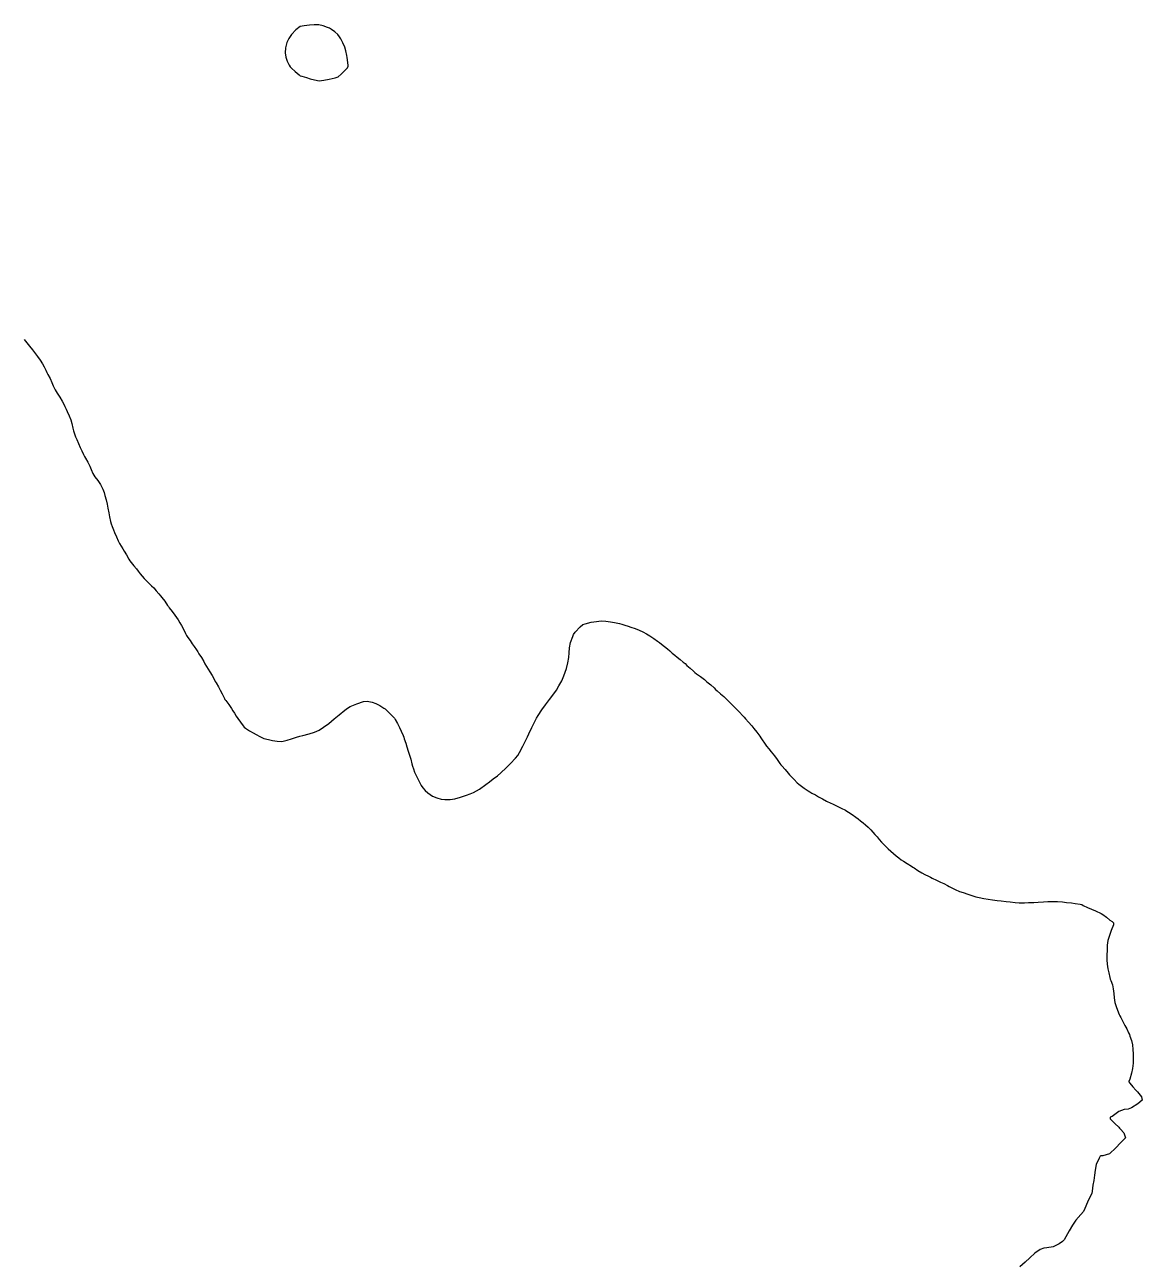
# Model space of a CAD drawing. Header units: inches. Extents: x 654597 to 662585, y 4606423 to 4617894.
# Drawn here: x 661320 to 662585, y 4610773 to 4612176 of the extents above; entities that cross this region are included whole.
import ezdxf

# ---------------------------------------------------------------- set-up
doc = ezdxf.new("R2010")
doc.units = ezdxf.units.IN
doc.header["$MEASUREMENT"] = 0
doc.layers.add('$DDT_AUDIT_GENERATED_(3E)', color=7, linetype='Continuous')

msp = doc.modelspace()

# ---------------------------------------------------------------- linework, layer by layer
at = {"layer": '$DDT_AUDIT_GENERATED_(3E)', "elevation": -150}
msp.add_lwpolyline([(661686.4, 4612128.7), (661686.1, 4612129.4), (661685.4, 4612135.8), (661685.1, 4612138.6), (661684.7, 4612140.8), (661683.5, 4612146.3), (661682.5, 4612150.4), (661680.2, 4612155.1), (661677.9, 4612159.6), (661676.4, 4612162.2), (661674.4, 4612164.7), (661671.1, 4612167.6), (661667.4, 4612170.4), (661665.2, 4612171.7), (661662.9, 4612172.7), (661657.9, 4612174.5), (661653, 4612175.7), (661647.7, 4612175.7), (661642.3, 4612175.3), (661636.4, 4612174.6), (661631.8, 4612173.6), (661627.1, 4612170.1), (661622, 4612164.5), (661618.9, 4612160.2), (661616.9, 4612155.7), (661615.2, 4612149.7), (661614.9, 4612143.8), (661615.6, 4612139.1), (661617.3, 4612134.5), (661619.6, 4612129.8), (661620.7, 4612128), (661622.2, 4612126.6), (661626.2, 4612122.7), (661630.6, 4612119), (661631.9, 4612118), (661633.6, 4612117.4), (661639, 4612115.8), (661643.3, 4612114.5), (661648.2, 4612113.2), (661653.5, 4612112.3), (661658.8, 4612112.9), (661664.7, 4612114), (661671.4, 4612115.7), (661674.8, 4612116.7), (661678.4, 4612119.6), (661685.3, 4612127.1)], close=True, dxfattribs=at)
msp.add_lwpolyline([(661319.5, 4611819.2), (661322.5, 4611815.5), (661324.1, 4611813.5), (661325.7, 4611811.6), (661329.1, 4611807.5), (661332.4, 4611802.9), (661333.4, 4611801.4), (661334.5, 4611800), (661337.7, 4611795.8), (661340.4, 4611791.6), (661342.2, 4611788.3), (661344, 4611784.4), (661345.3, 4611781.9), (661346.4, 4611779.7), (661348.8, 4611775), (661350.8, 4611770.5), (661352.5, 4611766.7), (661354.5, 4611762.3), (661355.6, 4611760.3), (661356.8, 4611758.5), (661359.8, 4611754.1), (661362.5, 4611749.6), (661364, 4611746.8), (661365.6, 4611743.4), (661367, 4611740.4), (661368.3, 4611737.6), (661370.4, 4611733), (661372.2, 4611728.3), (661373.5, 4611724.1), (661374.8, 4611718.7), (661375.5, 4611715.8), (661376.4, 4611712.4), (661377.8, 4611708.9), (661379.1, 4611706), (661381.2, 4611701.4), (661383, 4611696.8), (661384.7, 4611693.2), (661386.6, 4611688.9), (661387.7, 4611686.7), (661388.9, 4611684.8), (661391.7, 4611680.4), (661393.7, 4611675.7), (661395.4, 4611672), (661397.3, 4611667.7), (661398.4, 4611665.6), (661399.7, 4611663.8), (661403, 4611659.6), (661406, 4611655), (661407.2, 4611652.7), (661408.4, 4611649.9), (661410, 4611646.1), (661411, 4611642.7), (661412.3, 4611637.6), (661413.3, 4611632.9), (661414.3, 4611628.2), (661415.3, 4611623.1), (661416.2, 4611618.6), (661417.2, 4611613.2), (661418, 4611610.5), (661419, 4611607.7), (661420.5, 4611603.8), (661421.8, 4611600.6), (661423.9, 4611595.9), (661425.9, 4611591.4), (661427.6, 4611588.4), (661429.5, 4611585.2), (661431.2, 4611582.3), (661432.8, 4611579.6), (661435.4, 4611575.3), (661438.1, 4611570.7), (661439.3, 4611568.7), (661440.8, 4611566.9), (661443.8, 4611563.1), (661446.6, 4611559.5), (661448.7, 4611556.8), (661450.9, 4611553.9), (661453.1, 4611551.1), (661455.3, 4611548.5), (661458.4, 4611545.5), (661461.4, 4611542.5), (661463.8, 4611540.3), (661466.1, 4611537.9), (661469.1, 4611534.8), (661471.9, 4611531.4), (661473.7, 4611529.1), (661475.4, 4611527), (661478.6, 4611522.9), (661481.8, 4611518.2), (661482.7, 4611516.8), (661483.7, 4611515.5), (661487.2, 4611511.2), (661490.2, 4611507), (661491.9, 4611504.5), (661493.7, 4611501.7), (661495.7, 4611498.5), (661497.5, 4611495.5), (661499.8, 4611491.2), (661502.1, 4611486.4), (661503.2, 4611484.1), (661504.6, 4611481.9), (661507.3, 4611478.3), (661509.7, 4611474.8), (661512, 4611471.5), (661514.4, 4611467.7), (661515.9, 4611465.5), (661517.3, 4611463.4), (661520.1, 4611459), (661522.7, 4611454.5), (661524.1, 4611451.9), (661525.7, 4611449), (661527.8, 4611445.9), (661529.7, 4611442.9), (661532.3, 4611438.7), (661534.9, 4611433.8), (661535.7, 4611432.1), (661536.8, 4611430.4), (661539.3, 4611426), (661541.3, 4611422.1), (661543.6, 4611417.9), (661546.1, 4611412.9), (661546.8, 4611411.5), (661547.7, 4611410.3), (661551.1, 4611405.8), (661554.1, 4611401.5), (661555.8, 4611398.9), (661557.6, 4611396), (661559.6, 4611392.9), (661561.5, 4611390.1), (661564.4, 4611386.1), (661567.4, 4611381.6), (661568.5, 4611380.2), (661570.1, 4611379.2), (661574.5, 4611376.3), (661578.6, 4611373.9), (661582.1, 4611371.9), (661586.1, 4611369.7), (661588.4, 4611368.5), (661590.7, 4611367.6), (661596.1, 4611366.3), (661600.6, 4611365.3), (661605.7, 4611364.5), (661611.2, 4611364.1), (661617.2, 4611365.5), (661622.1, 4611367.1), (661627.7, 4611369), (661631.5, 4611370.1), (661634.9, 4611370.9), (661641.9, 4611372.7), (661648.2, 4611374.8), (661653.3, 4611377), (661658.3, 4611380.1), (661664.3, 4611384.5), (661670.5, 4611389.7), (661675.9, 4611394.2), (661682.4, 4611399.6), (661685.4, 4611401.9), (661688.6, 4611403.5), (661696, 4611406.8), (661703.5, 4611409.4), (661707.8, 4611409.8), (661713.2, 4611408.5), (661717.5, 4611407.1), (661721.9, 4611404.7), (661726.7, 4611401.9), (661728.1, 4611401), (661729.2, 4611399.9), (661733.5, 4611395.8), (661737.6, 4611391.5), (661738.7, 4611390.4), (661739.4, 4611389), (661742.1, 4611384.3), (661744.3, 4611380), (661746.3, 4611375.8), (661748.4, 4611370.7), (661749.1, 4611368.9), (661749.7, 4611366.9), (661751.3, 4611362), (661752.6, 4611358), (661754.2, 4611353.2), (661755.8, 4611348.5), (661757, 4611344.2), (661758.4, 4611338.9), (661759.1, 4611336.2), (661760.1, 4611333.1), (661761.4, 4611329.3), (661762.7, 4611326.3), (661764.9, 4611321.6), (661767.2, 4611317.1), (661768.8, 4611314.3), (661770.7, 4611311.4), (661773.3, 4611308.6), (661776.2, 4611306.1), (661779, 4611303.9), (661781.8, 4611302.2), (661786.4, 4611300.3), (661791.4, 4611298.7), (661795.8, 4611298.3), (661801.8, 4611298.5), (661806.9, 4611299.3), (661813.5, 4611300.9), (661820.3, 4611303.2), (661824.1, 4611304.6), (661828.2, 4611306.4), (661835, 4611310.1), (661842.2, 4611315.4), (661846, 4611318.3), (661850.5, 4611321.8), (661855.1, 4611325.3), (661858.9, 4611328.6), (661865.1, 4611334.3), (661869.9, 4611339), (661875.7, 4611345.1), (661878.4, 4611348.3), (661880.2, 4611351.7), (661883.9, 4611358.7), (661887.3, 4611365.7), (661889, 4611369.2), (661890.7, 4611372.7), (661894.1, 4611380), (661897.7, 4611387.6), (661899.2, 4611390.5), (661901.1, 4611393.5), (661905.4, 4611400), (661909.5, 4611405.5), (661914.1, 4611411.7), (661919, 4611418), (661921.9, 4611422.3), (661924.7, 4611427), (661927.9, 4611432.6), (661930.3, 4611438.3), (661931.9, 4611442.7), (661933.2, 4611446.6), (661934.9, 4611453.1), (661935.9, 4611459), (661936.3, 4611464.4), (661936.7, 4611470.1), (661937.7, 4611476), (661940.3, 4611483.1), (661941.3, 4611485.4), (661943.2, 4611487.7), (661948.8, 4611494), (661951.7, 4611496.6), (661954.6, 4611497.4), (661961.4, 4611499.2), (661967.1, 4611500.1), (661972.7, 4611500.6), (661977.9, 4611500.3), (661983.2, 4611499.7), (661987.8, 4611498.8), (661993.2, 4611497.6), (661996, 4611496.8), (661999.2, 4611495.8), (662003, 4611494.6), (662006.1, 4611493.7), (662011.1, 4611491.9), (662015.6, 4611490.2), (662019.6, 4611488.2), (662023.9, 4611485.8), (662025.8, 4611484.8), (662027.5, 4611483.7), (662032.1, 4611480.7), (662036.4, 4611477.7), (662038.6, 4611476.1), (662040.8, 4611474.4), (662044.3, 4611471.6), (662047.6, 4611468.9), (662050.3, 4611466.6), (662053, 4611464.2), (662055.8, 4611461.8), (662058.6, 4611459.4), (662061.9, 4611456.8), (662065.2, 4611454), (662067.5, 4611452.2), (662069.6, 4611450.3), (662073.3, 4611447.2), (662077, 4611443.8), (662078.7, 4611442.2), (662080.6, 4611440.7), (662085.1, 4611437.7), (662089.4, 4611434.2), (662090.8, 4611433), (662092.3, 4611431.8), (662096.6, 4611428.4), (662100.4, 4611424.7), (662102.1, 4611423), (662103.9, 4611421.5), (662107.7, 4611418.2), (662111.3, 4611414.9), (662113.3, 4611413), (662115.3, 4611411.1), (662118.7, 4611407.8), (662121.9, 4611404.3), (662123.9, 4611402.4), (662125.8, 4611400.5), (662129.2, 4611397.1), (662132.5, 4611393.5), (662134.3, 4611391.7), (662136, 4611389.8), (662139.4, 4611385.9), (662142.9, 4611381.8), (662144.1, 4611380.3), (662145.3, 4611378.9), (662148.7, 4611374.5), (662152, 4611370.1), (662153.4, 4611368.2), (662154.8, 4611366.1), (662157.4, 4611362.3), (662159.7, 4611358.8), (662162.2, 4611355.7), (662164.8, 4611352.5), (662166.8, 4611350.1), (662168.6, 4611347.8), (662171.7, 4611343.7), (662174.9, 4611339.2), (662175.8, 4611337.8), (662176.9, 4611336.6), (662180.7, 4611332.3), (662184.3, 4611328), (662185.6, 4611326.4), (662187.1, 4611324.8), (662190.8, 4611321.1), (662194.4, 4611317.3), (662196.1, 4611315.8), (662197.9, 4611314.5), (662202.3, 4611311.3), (662206.8, 4611308.2), (662208.8, 4611306.9), (662211.1, 4611305.7), (662215, 4611303.5), (662218.5, 4611301.5), (662222.9, 4611299.2), (662227.7, 4611296.5), (662229.2, 4611295.7), (662230.9, 4611294.9), (662235.7, 4611292.7), (662239.8, 4611290.8), (662244.2, 4611288.7), (662249, 4611286.2), (662250.7, 4611285.3), (662252.3, 4611284.2), (662256.6, 4611281.2), (662260.6, 4611278.4), (662263.3, 4611276.5), (662266, 4611274.3), (662269, 4611272), (662271.7, 4611269.8), (662274.8, 4611267), (662277.6, 4611264), (662280, 4611261.5), (662282.3, 4611258.9), (662284.9, 4611256), (662287.3, 4611253.2), (662289.9, 4611250.2), (662292.7, 4611247.2), (662295.1, 4611244.9), (662297.5, 4611242.6), (662300.5, 4611239.8), (662303.5, 4611237.2), (662306.3, 4611234.7), (662309.3, 4611232.3), (662312, 4611230.2), (662314.7, 4611228.4), (662319, 4611225.8), (662323.7, 4611222.8), (662325.2, 4611221.9), (662326.6, 4611220.9), (662331.1, 4611218), (662335.3, 4611215.5), (662338.7, 4611213.5), (662342.8, 4611211.4), (662345.1, 4611210.3), (662347.2, 4611209.2), (662352, 4611206.9), (662356.5, 4611204.8), (662360.3, 4611203.1), (662364.4, 4611201), (662366.5, 4611199.8), (662368.6, 4611198.7), (662373.3, 4611196.3), (662377.9, 4611194.3), (662382.2, 4611192.9), (662387.5, 4611191.2), (662389.6, 4611190.5), (662392.1, 4611189.7), (662396.6, 4611188.3), (662400.4, 4611187.2), (662405.6, 4611186.2), (662410.4, 4611185.5), (662415.4, 4611184.7), (662420.6, 4611184), (662425.4, 4611183.5), (662430.8, 4611182.8), (662435.4, 4611182.3), (662441, 4611181.7), (662445.5, 4611181.5), (662451.5, 4611181.5), (662456.2, 4611181.6), (662462.2, 4611181.8), (662467.1, 4611182.1), (662473.1, 4611182.5), (662478.2, 4611182.7), (662484, 4611182.9), (662488.9, 4611182.7), (662494.5, 4611182.3), (662499.1, 4611181.8), (662504.7, 4611181.2), (662508.9, 4611180.5), (662514.5, 4611179.7), (662516.5, 4611179.3), (662518.1, 4611178.5), (662523, 4611176.2), (662527.4, 4611174.3), (662531.8, 4611172.3), (662538.5, 4611169.2), (662540.1, 4611168.1), (662544.3, 4611165), (662548.2, 4611161.9), (662550.7, 4611160.1), (662552.5, 4611158.7), (662552.2, 4611156.3), (662549.7, 4611150), (662548.9, 4611147.8), (662548.1, 4611145.4), (662546.1, 4611138.6), (662545.3, 4611133.3), (662545, 4611127.4), (662544.9, 4611122.3), (662544.9, 4611116.8), (662545.2, 4611111.9), (662545.9, 4611106.6), (662546.9, 4611102.2), (662548.2, 4611096.8), (662548.7, 4611095), (662549.4, 4611093.5), (662551.3, 4611088.6), (662551.9, 4611083.9), (662552.6, 4611078.5), (662553.2, 4611073.7), (662553.9, 4611068.5), (662555.2, 4611063.8), (662556.7, 4611059.7), (662558.8, 4611055), (662559.6, 4611053.2), (662560.5, 4611051.6), (662563, 4611046.8), (662565.3, 4611042.5), (662567.3, 4611038.7), (662569.5, 4611034), (662570.3, 4611032.2), (662571, 4611030.4), (662572.9, 4611025.3), (662573.8, 4611020.7), (662574.3, 4611015.4), (662574.6, 4611010.4), (662574.7, 4611005.1), (662574.5, 4610999.6), (662573.7, 4610993.7), (662572.9, 4610988.3), (662570.7, 4610981.6), (662569.8, 4610979.1), (662569.7, 4610978.7), (662570.8, 4610977.3), (662574.2, 4610973), (662577.7, 4610969.1), (662579.5, 4610967.3), (662581.1, 4610965.5), (662583.9, 4610961.7), (662584.9, 4610957.9), (662579.9, 4610953.9), (662572.6, 4610949.3), (662569.1, 4610947.8), (662564.6, 4610947.4), (662558.3, 4610945), (662550.9, 4610939.5), (662548.7, 4610938.5), (662548.7, 4610937.4), (662548.7, 4610936.9), (662549.8, 4610935.8), (662554, 4610931.6), (662558.3, 4610927.4), (662559.3, 4610926.3), (662560.4, 4610925.2), (662564.2, 4610920.9), (662565.9, 4610915.4), (662560.4, 4610909.6), (662555, 4610904), (662548, 4610897.2), (662540.3, 4610895), (662537.9, 4610894.8), (662537.2, 4610894.6), (662536, 4610892.2), (662532.7, 4610885), (662531.7, 4610878.6), (662530.8, 4610873), (662530, 4610866.8), (662529.1, 4610861.6), (662528.3, 4610855), (662527.8, 4610852.3), (662526.5, 4610849.5), (662523, 4610842.3), (662520, 4610835.3), (662518.3, 4610831.7), (662515.5, 4610828.3), (662509.9, 4610821.9), (662505.9, 4610816.4), (662502.1, 4610810), (662498.3, 4610803.1), (662496.5, 4610799.9), (662494.8, 4610797.9), (662490.7, 4610795.2), (662484.2, 4610791.9), (662477, 4610790.7), (662473.6, 4610790.3), (662469.5, 4610788.7), (662463.5, 4610784.6), (662457.6, 4610779.2), (662452.2, 4610774.3), (662446.3, 4610769)], dxfattribs=at)

doc.saveas('drawing.dxf')
